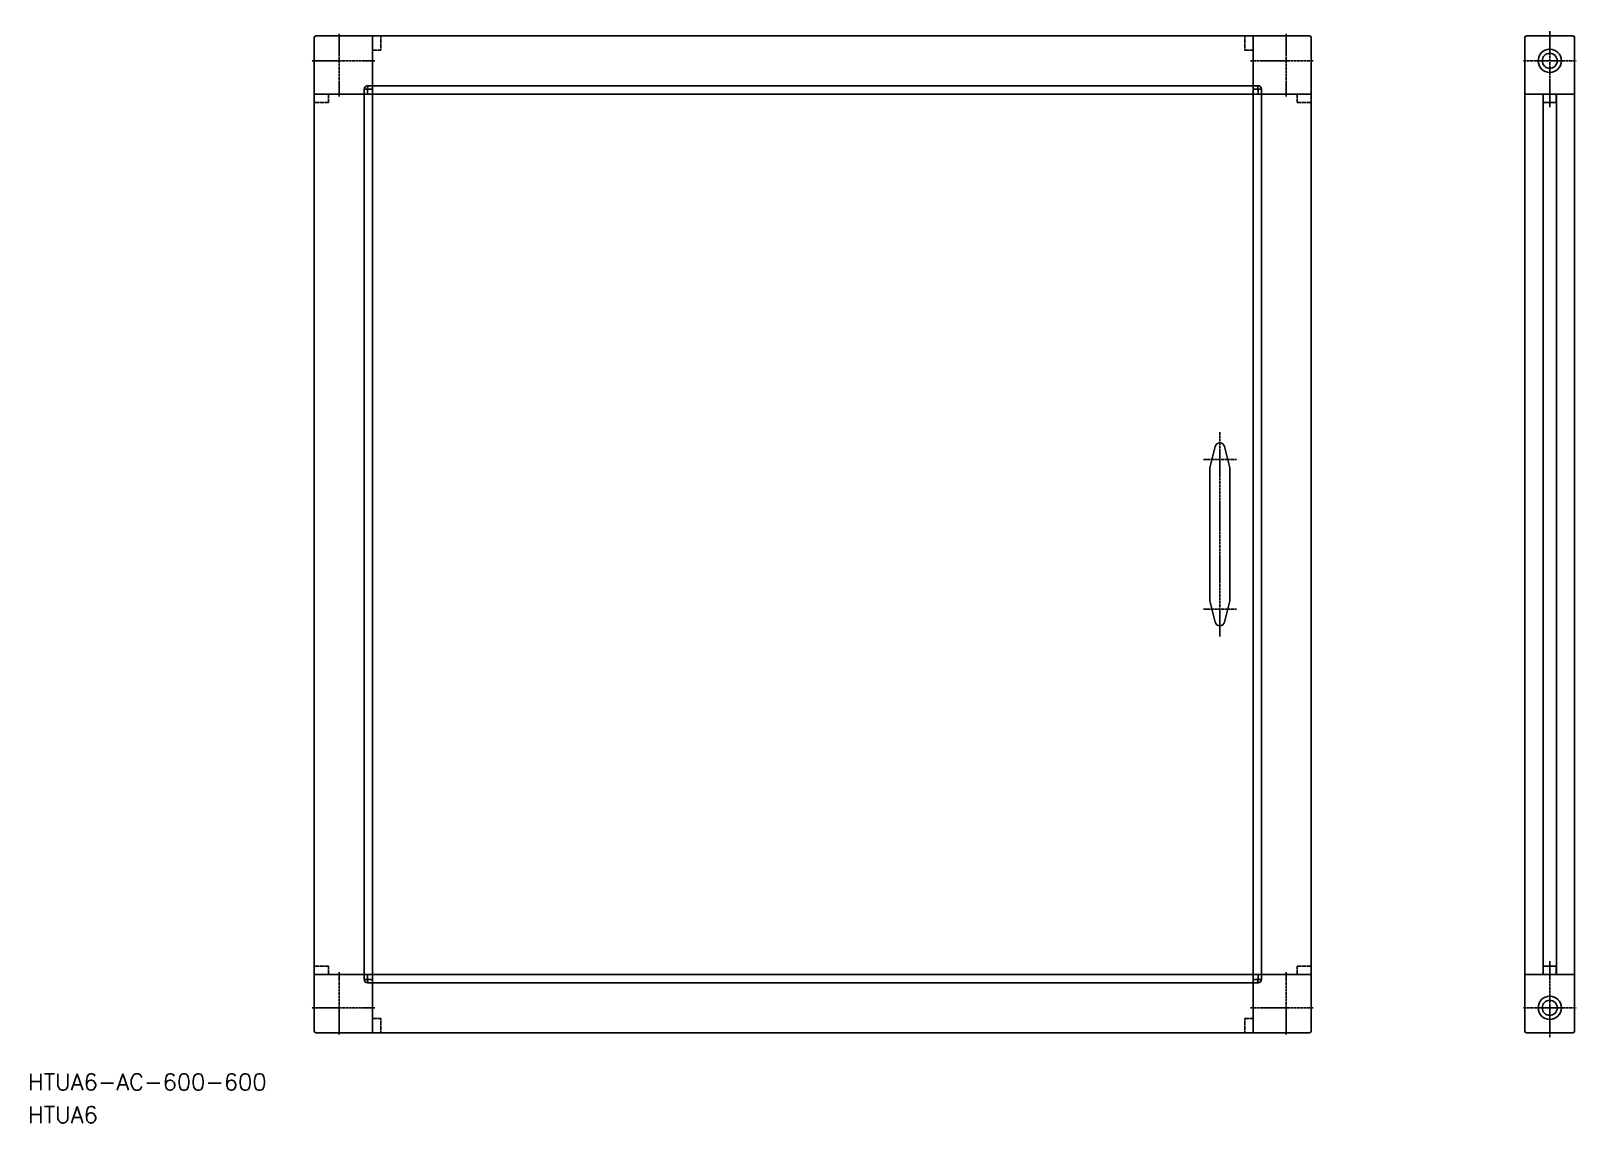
# Model space of a CAD drawing. Extents: x -70 to 860, y -23 to 635.
import ezdxf

# ---------------------------------------------------------------- set-up
doc = ezdxf.new("R2010")
doc.units = 0
doc.linetypes.add('CENTER', pattern=[2, 1.25, -0.25, 0.25, -0.25])
doc.linetypes.add('DASHED', pattern=[0.75, 0.5, -0.25])
doc.layers.get('0').update_dxf_attribs({"linetype": 'CONTINUOUS'})
doc.layers.add('CENTER', color=1, linetype='CENTER')
doc.styles.get("Standard").update_dxf_attribs({"font": 'txt.shx', "bigfont": 'extfont2.shx'})

msp = doc.modelspace()

# ---------------------------------------------------------------- linework, layer by layer
at = {"color": 7, "linetype": 'CONTINUOUS'}
for p, q in [((100.55, 596.82), (100.55, 630.82)), ((101.55, 631.82), (135.55, 631.82)), ((135.55, 631.82), (665.55, 631.82)), ((135.55, 601.82), (135.55, 631.82)), ((665.55, 601.82), (665.55, 631.82)), ((699.55, 631.82), (665.55, 631.82)), ((700.55, 596.82), (700.55, 630.82)), ((829.12, 596.82), (829.12, 630.82)), ((858.12, 631.82), (830.12, 631.82)), ((859.12, 630.82), (859.12, 596.82)), ((100.55, 66.82), (100.55, 596.82)), ((130.55, 596.82), (100.55, 596.82)), ((130.55, 599.82), (130.55, 596.82)), ((135.55, 599.82), (130.55, 599.82)), ((130.55, 66.82), (130.55, 596.82)), ((130.55, 596.82), (132.55, 596.82)), ((135.55, 601.82), (132.55, 601.82)), ((132.55, 599.82), (132.55, 596.82)), ((132.55, 596.82), (135.55, 596.82)), ((135.55, 601.82), (665.55, 601.82)), ((135.55, 601.82), (135.55, 599.82)), ((135.55, 599.82), (135.55, 596.82)), ((135.55, 66.82), (135.55, 596.82)), ((135.55, 596.82), (665.55, 596.82)), ((665.55, 601.82), (668.55, 601.82)), ((665.55, 601.82), (665.55, 599.82)), ((665.55, 599.82), (665.55, 596.82)), ((665.55, 599.82), (670.55, 599.82)), ((665.55, 66.82), (665.55, 596.82)), ((668.55, 596.82), (665.55, 596.82)), ((668.55, 599.82), (668.55, 596.82)), ((670.55, 596.82), (668.55, 596.82)), ((670.55, 599.82), (670.55, 596.82)), ((670.55, 66.82), (670.55, 596.82)), ((670.55, 596.82), (700.55, 596.82)), ((700.55, 66.82), (700.55, 596.82)), ((829.12, 66.82), (829.12, 596.82)), ((859.12, 596.82), (829.12, 596.82)), ((840.12, 66.82), (840.12, 596.82)), ((840.22, 591.82), (840.22, 596.82)), ((848.02, 591.82), (848.02, 596.82)), ((848.12, 66.82), (848.12, 596.82)), ((859.12, 66.82), (859.12, 596.82)), ((840.22, 591.82), (848.02, 591.82)), ((639.55, 371.82), (642.68, 384.69)), ((651.55, 371.82), (648.43, 384.69)), ((639.55, 371.82), (639.55, 291.82)), ((651.55, 371.82), (651.55, 291.82)), ((639.55, 291.82), (642.68, 278.96)), ((651.55, 291.82), (648.43, 278.96)), ((130.55, 66.82), (100.55, 66.82)), ((100.55, 66.82), (100.55, 32.82)), ((130.55, 63.82), (130.55, 66.82)), ((130.55, 66.82), (132.55, 66.82)), ((132.55, 63.82), (132.55, 66.82)), ((132.55, 66.82), (135.55, 66.82)), ((135.55, 66.82), (665.55, 66.82)), ((135.55, 63.82), (135.55, 66.82)), ((665.55, 63.82), (665.55, 66.82)), ((668.55, 66.82), (665.55, 66.82)), ((668.55, 63.82), (668.55, 66.82)), ((670.55, 66.82), (668.55, 66.82)), ((670.55, 63.82), (670.55, 66.82)), ((670.55, 66.82), (700.55, 66.82)), ((700.55, 66.82), (700.55, 32.82)), ((829.12, 66.82), (829.12, 32.82)), ((859.12, 66.82), (829.12, 66.82)), ((840.22, 71.82), (848.02, 71.82)), ((840.22, 71.82), (840.22, 66.82)), ((848.02, 71.82), (848.02, 66.82)), ((859.12, 32.82), (859.12, 66.82)), ((135.55, 63.82), (130.55, 63.82)), ((135.55, 61.82), (132.55, 61.82)), ((135.55, 61.82), (135.55, 63.82)), ((135.55, 61.82), (665.55, 61.82)), ((135.55, 61.82), (135.55, 31.82)), ((665.55, 61.82), (665.55, 63.82)), ((665.55, 63.82), (670.55, 63.82)), ((665.55, 61.82), (665.55, 31.82)), ((665.55, 61.82), (668.55, 61.82)), ((101.55, 31.82), (135.55, 31.82)), ((135.55, 31.82), (665.55, 31.82)), ((699.55, 31.82), (665.55, 31.82)), ((858.12, 31.82), (830.12, 31.82))]:
    msp.add_line(p, q, dxfattribs=at)
at = {"color": 3, "linetype": 'DASHED'}
for p, q in [((140.55, 623.32), (135.55, 623.32)), ((140.55, 631.82), (140.55, 623.32)), ((660.55, 631.82), (660.55, 623.32)), ((660.55, 623.32), (665.55, 623.32)), ((109.05, 591.82), (109.05, 596.82)), ((692.05, 591.82), (692.05, 596.82)), ((109.05, 591.82), (100.55, 591.82)), ((692.05, 591.82), (700.55, 591.82)), ((109.05, 71.82), (100.55, 71.82)), ((109.05, 71.82), (109.05, 66.82)), ((692.05, 71.82), (692.05, 66.82)), ((692.05, 71.82), (700.55, 71.82)), ((140.55, 40.32), (135.55, 40.32)), ((140.55, 31.82), (140.55, 40.32)), ((660.55, 31.82), (660.55, 40.32)), ((660.55, 40.32), (665.55, 40.32))]:
    msp.add_line(p, q, dxfattribs=at)
at = {"color": 7, "linetype": 'CONTINUOUS'}
for points in [[(133.38, 601.82, 0), (133.37, 601.82, 0), (133.36, 601.82, 0), (133.35, 601.82, 0), (133.34, 601.82, 0), (133.33, 601.82, 0), (133.32, 601.82, 0), (133.31, 601.82, 0), (133.3, 601.81, 0), (133.29, 601.81, 0), (133.28, 601.81, 0), (133.27, 601.81, 0), (133.26, 601.8, 0), (133.25, 601.8, 0), (133.24, 601.79, 0), (133.23, 601.79, 0), (133.22, 601.79, 0), (133.21, 601.78, 0), (133.2, 601.77, 0), (133.19, 601.77, 0), (133.18, 601.76, 0), (133.17, 601.76, 0), (133.16, 601.75, 0), (133.15, 601.74, 0), (133.14, 601.74, 0), (133.13, 601.73, 0), (133.12, 601.72, 0), (133.11, 601.71, 0), (133.1, 601.71, 0), (133.09, 601.7, 0), (133.08, 601.69, 0), (133.07, 601.68, 0), (133.07, 601.67, 0), (133.06, 601.66, 0), (133.05, 601.65, 0), (133.04, 601.64, 0), (133.03, 601.63, 0), (133.02, 601.62, 0), (133.01, 601.61, 0), (133, 601.6, 0), (132.99, 601.59, 0), (132.98, 601.58, 0), (132.97, 601.56, 0), (132.97, 601.55, 0), (132.96, 601.54, 0), (132.95, 601.53, 0), (132.94, 601.51, 0), (132.93, 601.5, 0), (132.92, 601.49, 0), (132.91, 601.47, 0), (132.91, 601.46, 0), (132.9, 601.44, 0), (132.89, 601.43, 0), (132.88, 601.42, 0), (132.87, 601.4, 0), (132.86, 601.38, 0), (132.86, 601.37, 0), (132.85, 601.35, 0), (132.84, 601.34, 0), (132.83, 601.32, 0), (132.83, 601.31, 0), (132.82, 601.29, 0), (132.81, 601.27, 0), (132.8, 601.25, 0), (132.8, 601.24, 0), (132.79, 601.22, 0), (132.78, 601.2, 0), (132.78, 601.18, 0), (132.77, 601.17, 0), (132.76, 601.15, 0), (132.75, 601.13, 0), (132.75, 601.11, 0), (132.74, 601.09, 0), (132.74, 601.07, 0), (132.73, 601.05, 0), (132.72, 601.03, 0), (132.72, 601.01, 0), (132.71, 601, 0), (132.7, 600.98, 0), (132.7, 600.95, 0), (132.69, 600.93, 0), (132.69, 600.91, 0), (132.68, 600.89, 0), (132.68, 600.87, 0), (132.67, 600.85, 0), (132.67, 600.83, 0), (132.66, 600.81, 0), (132.66, 600.79, 0), (132.65, 600.77, 0), (132.65, 600.74, 0), (132.64, 600.72, 0), (132.64, 600.7, 0), (132.63, 600.68, 0), (132.63, 600.66, 0), (132.62, 600.63, 0), (132.62, 600.61, 0), (132.62, 600.59, 0), (132.61, 600.57, 0), (132.61, 600.54, 0), (132.61, 600.52, 0), (132.6, 600.5, 0), (132.6, 600.47, 0), (132.6, 600.45, 0), (132.59, 600.43, 0), (132.59, 600.4, 0), (132.59, 600.38, 0), (132.58, 600.36, 0), (132.58, 600.33, 0), (132.58, 600.31, 0), (132.58, 600.29, 0), (132.57, 600.26, 0), (132.57, 600.24, 0), (132.57, 600.21, 0), (132.57, 600.19, 0), (132.57, 600.17, 0), (132.56, 600.14, 0), (132.56, 600.12, 0), (132.56, 600.09, 0), (132.56, 600.07, 0), (132.56, 600.04, 0), (132.56, 600.02, 0), (132.56, 600, 0), (132.56, 599.97, 0), (132.56, 599.95, 0), (132.55, 599.92, 0), (132.55, 599.9, 0), (132.55, 599.87, 0), (132.55, 599.85, 0), (132.55, 599.82, 0)], [(667.73, 601.82, 0), (667.74, 601.82, 0), (667.75, 601.82, 0), (667.76, 601.82, 0), (667.77, 601.82, 0), (667.78, 601.82, 0), (667.79, 601.82, 0), (667.8, 601.82, 0), (667.81, 601.81, 0), (667.82, 601.81, 0), (667.83, 601.81, 0), (667.84, 601.81, 0), (667.85, 601.8, 0), (667.86, 601.8, 0), (667.87, 601.79, 0), (667.88, 601.79, 0), (667.89, 601.79, 0), (667.9, 601.78, 0), (667.91, 601.77, 0), (667.92, 601.77, 0), (667.93, 601.76, 0), (667.94, 601.76, 0), (667.95, 601.75, 0), (667.96, 601.74, 0), (667.97, 601.74, 0), (667.98, 601.73, 0), (667.99, 601.72, 0), (668, 601.71, 0), (668, 601.71, 0), (668.01, 601.7, 0), (668.02, 601.69, 0), (668.03, 601.68, 0), (668.04, 601.67, 0), (668.05, 601.66, 0), (668.06, 601.65, 0), (668.07, 601.64, 0), (668.08, 601.63, 0), (668.09, 601.62, 0), (668.1, 601.61, 0), (668.11, 601.6, 0), (668.12, 601.59, 0), (668.13, 601.58, 0), (668.13, 601.56, 0), (668.14, 601.55, 0), (668.15, 601.54, 0), (668.16, 601.53, 0), (668.17, 601.51, 0), (668.18, 601.5, 0), (668.19, 601.49, 0), (668.19, 601.47, 0), (668.2, 601.46, 0), (668.21, 601.44, 0), (668.22, 601.43, 0), (668.23, 601.42, 0), (668.24, 601.4, 0), (668.24, 601.38, 0), (668.25, 601.37, 0), (668.26, 601.35, 0), (668.27, 601.34, 0), (668.27, 601.32, 0), (668.28, 601.31, 0), (668.29, 601.29, 0), (668.3, 601.27, 0), (668.3, 601.25, 0), (668.31, 601.24, 0), (668.32, 601.22, 0), (668.33, 601.2, 0), (668.33, 601.18, 0), (668.34, 601.17, 0), (668.35, 601.15, 0), (668.35, 601.13, 0), (668.36, 601.11, 0), (668.37, 601.09, 0), (668.37, 601.07, 0), (668.38, 601.05, 0), (668.39, 601.03, 0), (668.39, 601.01, 0), (668.4, 601, 0), (668.4, 600.98, 0), (668.41, 600.95, 0), (668.41, 600.93, 0), (668.42, 600.91, 0), (668.43, 600.89, 0), (668.43, 600.87, 0), (668.44, 600.85, 0), (668.44, 600.83, 0), (668.45, 600.81, 0), (668.45, 600.79, 0), (668.46, 600.77, 0), (668.46, 600.74, 0), (668.47, 600.72, 0), (668.47, 600.7, 0), (668.47, 600.68, 0), (668.48, 600.66, 0), (668.48, 600.63, 0), (668.49, 600.61, 0), (668.49, 600.59, 0), (668.49, 600.57, 0), (668.5, 600.54, 0), (668.5, 600.52, 0), (668.51, 600.5, 0), (668.51, 600.47, 0), (668.51, 600.45, 0), (668.52, 600.43, 0), (668.52, 600.4, 0), (668.52, 600.38, 0), (668.52, 600.36, 0), (668.53, 600.33, 0), (668.53, 600.31, 0), (668.53, 600.29, 0), (668.53, 600.26, 0), (668.54, 600.24, 0), (668.54, 600.21, 0), (668.54, 600.19, 0), (668.54, 600.17, 0), (668.54, 600.14, 0), (668.55, 600.12, 0), (668.55, 600.09, 0), (668.55, 600.07, 0), (668.55, 600.04, 0), (668.55, 600.02, 0), (668.55, 600, 0), (668.55, 599.97, 0), (668.55, 599.95, 0), (668.55, 599.92, 0), (668.55, 599.9, 0), (668.55, 599.87, 0), (668.55, 599.85, 0), (668.55, 599.82, 0)], [(133.38, 61.82, 0), (133.37, 61.82, 0), (133.36, 61.82, 0), (133.35, 61.82, 0), (133.34, 61.83, 0), (133.33, 61.83, 0), (133.32, 61.83, 0), (133.31, 61.83, 0), (133.3, 61.83, 0), (133.29, 61.84, 0), (133.28, 61.84, 0), (133.27, 61.84, 0), (133.26, 61.85, 0), (133.25, 61.85, 0), (133.24, 61.85, 0), (133.23, 61.86, 0), (133.22, 61.86, 0), (133.21, 61.87, 0), (133.2, 61.87, 0), (133.19, 61.88, 0), (133.18, 61.88, 0), (133.17, 61.89, 0), (133.16, 61.9, 0), (133.15, 61.9, 0), (133.14, 61.91, 0), (133.13, 61.92, 0), (133.12, 61.92, 0), (133.11, 61.93, 0), (133.1, 61.94, 0), (133.09, 61.95, 0), (133.08, 61.96, 0), (133.07, 61.97, 0), (133.07, 61.98, 0), (133.06, 61.99, 0), (133.05, 62, 0), (133.04, 62.01, 0), (133.03, 62.02, 0), (133.02, 62.03, 0), (133.01, 62.04, 0), (133, 62.05, 0), (132.99, 62.06, 0), (132.98, 62.07, 0), (132.97, 62.08, 0), (132.97, 62.1, 0), (132.96, 62.11, 0), (132.95, 62.12, 0), (132.94, 62.13, 0), (132.93, 62.15, 0), (132.92, 62.16, 0), (132.91, 62.17, 0), (132.91, 62.19, 0), (132.9, 62.2, 0), (132.89, 62.22, 0), (132.88, 62.23, 0), (132.87, 62.25, 0), (132.86, 62.26, 0), (132.86, 62.28, 0), (132.85, 62.29, 0), (132.84, 62.31, 0), (132.83, 62.33, 0), (132.83, 62.34, 0), (132.82, 62.36, 0), (132.81, 62.37, 0), (132.8, 62.39, 0), (132.8, 62.41, 0), (132.79, 62.43, 0), (132.78, 62.44, 0), (132.78, 62.46, 0), (132.77, 62.48, 0), (132.76, 62.5, 0), (132.75, 62.52, 0), (132.75, 62.54, 0), (132.74, 62.55, 0), (132.74, 62.57, 0), (132.73, 62.59, 0), (132.72, 62.61, 0), (132.72, 62.63, 0), (132.71, 62.65, 0), (132.7, 62.67, 0), (132.7, 62.69, 0), (132.69, 62.71, 0), (132.69, 62.73, 0), (132.68, 62.75, 0), (132.68, 62.77, 0), (132.67, 62.8, 0), (132.67, 62.82, 0), (132.66, 62.84, 0), (132.66, 62.86, 0), (132.65, 62.88, 0), (132.65, 62.9, 0), (132.64, 62.92, 0), (132.64, 62.95, 0), (132.63, 62.97, 0), (132.63, 62.99, 0), (132.62, 63.01, 0), (132.62, 63.04, 0), (132.62, 63.06, 0), (132.61, 63.08, 0), (132.61, 63.1, 0), (132.61, 63.13, 0), (132.6, 63.15, 0), (132.6, 63.17, 0), (132.6, 63.2, 0), (132.59, 63.22, 0), (132.59, 63.24, 0), (132.59, 63.27, 0), (132.58, 63.29, 0), (132.58, 63.31, 0), (132.58, 63.34, 0), (132.58, 63.36, 0), (132.57, 63.39, 0), (132.57, 63.41, 0), (132.57, 63.43, 0), (132.57, 63.46, 0), (132.57, 63.48, 0), (132.56, 63.51, 0), (132.56, 63.53, 0), (132.56, 63.55, 0), (132.56, 63.58, 0), (132.56, 63.6, 0), (132.56, 63.63, 0), (132.56, 63.65, 0), (132.56, 63.68, 0), (132.56, 63.7, 0), (132.55, 63.73, 0), (132.55, 63.75, 0), (132.55, 63.77, 0), (132.55, 63.8, 0), (132.55, 63.82, 0)], [(667.73, 61.82, 0), (667.74, 61.82, 0), (667.75, 61.82, 0), (667.76, 61.82, 0), (667.77, 61.83, 0), (667.78, 61.83, 0), (667.79, 61.83, 0), (667.8, 61.83, 0), (667.81, 61.83, 0), (667.82, 61.84, 0), (667.83, 61.84, 0), (667.84, 61.84, 0), (667.85, 61.85, 0), (667.86, 61.85, 0), (667.87, 61.85, 0), (667.88, 61.86, 0), (667.89, 61.86, 0), (667.9, 61.87, 0), (667.91, 61.87, 0), (667.92, 61.88, 0), (667.93, 61.88, 0), (667.94, 61.89, 0), (667.95, 61.9, 0), (667.96, 61.9, 0), (667.97, 61.91, 0), (667.98, 61.92, 0), (667.99, 61.92, 0), (668, 61.93, 0), (668, 61.94, 0), (668.01, 61.95, 0), (668.02, 61.96, 0), (668.03, 61.97, 0), (668.04, 61.98, 0), (668.05, 61.99, 0), (668.06, 62, 0), (668.07, 62.01, 0), (668.08, 62.02, 0), (668.09, 62.03, 0), (668.1, 62.04, 0), (668.11, 62.05, 0), (668.12, 62.06, 0), (668.13, 62.07, 0), (668.13, 62.08, 0), (668.14, 62.1, 0), (668.15, 62.11, 0), (668.16, 62.12, 0), (668.17, 62.13, 0), (668.18, 62.15, 0), (668.19, 62.16, 0), (668.19, 62.17, 0), (668.2, 62.19, 0), (668.21, 62.2, 0), (668.22, 62.22, 0), (668.23, 62.23, 0), (668.24, 62.25, 0), (668.24, 62.26, 0), (668.25, 62.28, 0), (668.26, 62.29, 0), (668.27, 62.31, 0), (668.27, 62.33, 0), (668.28, 62.34, 0), (668.29, 62.36, 0), (668.3, 62.37, 0), (668.3, 62.39, 0), (668.31, 62.41, 0), (668.32, 62.43, 0), (668.33, 62.44, 0), (668.33, 62.46, 0), (668.34, 62.48, 0), (668.35, 62.5, 0), (668.35, 62.52, 0), (668.36, 62.54, 0), (668.37, 62.55, 0), (668.37, 62.57, 0), (668.38, 62.59, 0), (668.39, 62.61, 0), (668.39, 62.63, 0), (668.4, 62.65, 0), (668.4, 62.67, 0), (668.41, 62.69, 0), (668.41, 62.71, 0), (668.42, 62.73, 0), (668.43, 62.75, 0), (668.43, 62.77, 0), (668.44, 62.8, 0), (668.44, 62.82, 0), (668.45, 62.84, 0), (668.45, 62.86, 0), (668.46, 62.88, 0), (668.46, 62.9, 0), (668.47, 62.92, 0), (668.47, 62.95, 0), (668.47, 62.97, 0), (668.48, 62.99, 0), (668.48, 63.01, 0), (668.49, 63.04, 0), (668.49, 63.06, 0), (668.49, 63.08, 0), (668.5, 63.1, 0), (668.5, 63.13, 0), (668.51, 63.15, 0), (668.51, 63.17, 0), (668.51, 63.2, 0), (668.52, 63.22, 0), (668.52, 63.24, 0), (668.52, 63.27, 0), (668.52, 63.29, 0), (668.53, 63.31, 0), (668.53, 63.34, 0), (668.53, 63.36, 0), (668.53, 63.39, 0), (668.54, 63.41, 0), (668.54, 63.43, 0), (668.54, 63.46, 0), (668.54, 63.48, 0), (668.54, 63.51, 0), (668.55, 63.53, 0), (668.55, 63.55, 0), (668.55, 63.58, 0), (668.55, 63.6, 0), (668.55, 63.63, 0), (668.55, 63.65, 0), (668.55, 63.68, 0), (668.55, 63.7, 0), (668.55, 63.73, 0), (668.55, 63.75, 0), (668.55, 63.77, 0), (668.55, 63.8, 0), (668.55, 63.82, 0)]]:
    msp.add_polyline3d(points, dxfattribs=at)
for centre, radius in [((844.12, 616.82), 7), ((844.12, 616.82), 4.5), ((844.12, 46.82), 7), ((844.12, 46.82), 4.5)]:
    msp.add_circle(centre, radius, dxfattribs=at)
for centre, radius, start, end in [((101.55, 630.82), 1, 90, 180), ((699.55, 630.82), 1, 0, 90), ((830.12, 630.82), 1, 90, 180), ((858.12, 630.82), 1, 0, 90), ((132.55, 599.82), 2, 90, 180), ((668.55, 599.82), 2, 0, 90), ((645.55, 383.82), 3, 16.74621, 163.2538), ((645.55, 279.82), 3, 196.74621, 343.25379), ((132.55, 63.82), 2, 180, 270), ((668.55, 63.82), 2, 270, 0), ((101.55, 32.82), 1, 180, 270), ((699.55, 32.82), 1, 270, 0), ((830.12, 32.82), 1, 180, 270), ((858.12, 32.82), 1, 270, 0)]:
    msp.add_arc(centre, radius, start, end, dxfattribs=at)
at = {"layer": 'CENTER', "color": 1, "linetype": 'CENTER'}
for p, q in [((115.55, 595.32), (115.55, 633.32)), ((685.55, 595.32), (685.55, 633.32)), ((844.12, 588.82), (844.12, 634.82)), ((137.05, 616.82), (99.05, 616.82)), ((664.05, 616.82), (702.05, 616.82)), ((828.25, 616.82), (859.98, 616.82)), ((645.55, 393.37), (645.55, 270.28)), ((655.55, 376.82), (635.55, 376.82)), ((655.55, 286.82), (635.55, 286.82)), ((844.12, 74.82), (844.12, 28.82)), ((115.55, 68.32), (115.55, 30.32)), ((685.55, 68.32), (685.55, 30.32)), ((137.05, 46.82), (99.05, 46.82)), ((664.05, 46.82), (702.05, 46.82)), ((828.25, 46.82), (859.98, 46.82))]:
    msp.add_line(p, q, dxfattribs=at)

# ---------------------------------------------------------------- texts
at = {"color": 7, "linetype": 'CONTINUOUS'}
for s, p in [('HTUA6-AC-600-600', (-71.68, -2.83)), ('HTUA6', (-71.68, -22.56))]:
    msp.add_text(s, height=10, dxfattribs=at).set_placement(p)

doc.saveas('drawing.dxf')
